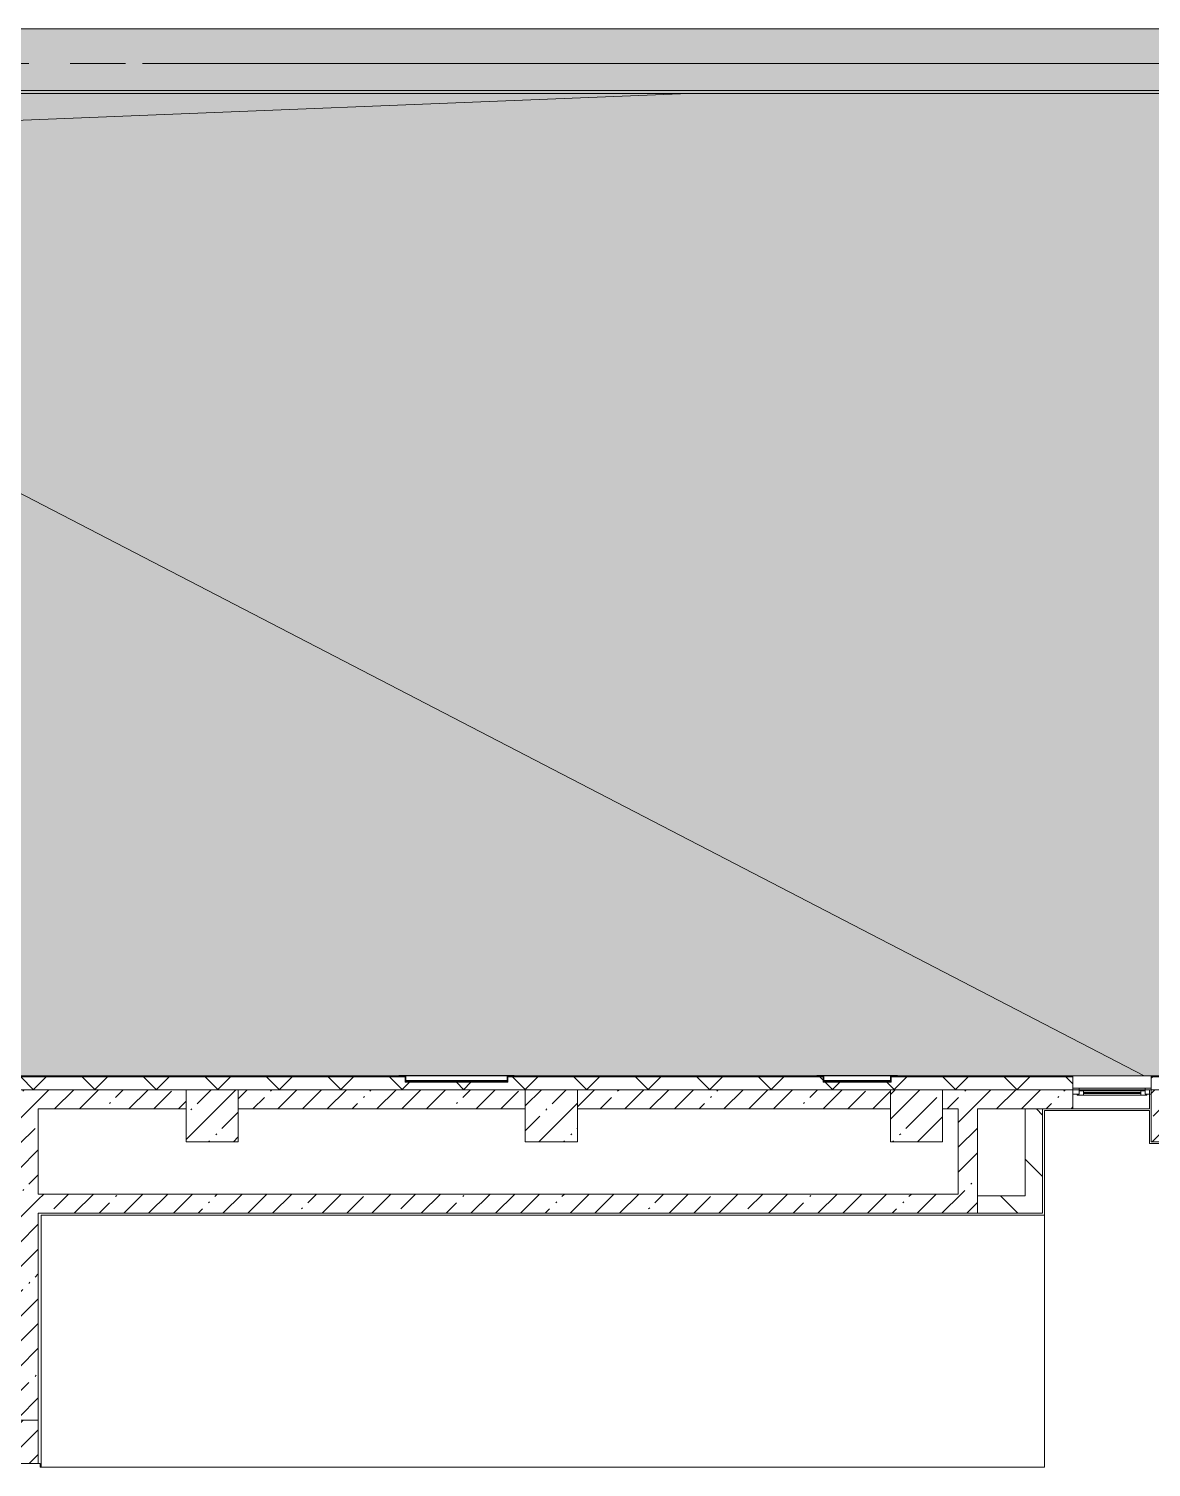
# Model space of a CAD drawing. Header units: millimetres. Extents: x 2623 to 216772, y -8553 to 29000.
# Drawn here: x 109862 to 122772, y 10859 to 27400 of the extents above; entities that cross this region are included whole.
import ezdxf

# ---------------------------------------------------------------- set-up
doc = ezdxf.new("R2010")
doc.units = ezdxf.units.MM
doc.linetypes.add('Осевая', pattern=[3175, 635, -476.25, 1587.5, -476.25])
for name, color, linetype, lineweight in [('A-DETL-2', 7, 'Continuous', 5), ('A-GENM-1', 7, 'Continuous', 5), ('A-GLAZ-1', 7, 'Continuous', 5), ('A-WALL', 7, 'Continuous', 9), ('A-WALL-3', 7, 'Continuous', 5), ('I-WALL-4', 7, 'Continuous', 5), ('S-COLS-1', 7, 'Continuous', 5), ('Оси', 7, 'Continuous', 9), ('Оси-2', 7, 'Осевая', 9)]:
    doc.layers.add(name, color=color, linetype=linetype, lineweight=lineweight)
doc.layers.add('A-DETL-GENF-6', color=7, linetype='Continuous', lineweight=9, true_color=0xc0c0c0, transparency=0.4)
for name, color, linetype, lineweight, true_color in [('A-FLOR-2', 7, 'Continuous', 5, 0xb7b7b7), ('A-FLOR-3', 7, 'Continuous', 5, 0xaaaaaa), ('A-GENM-2', 7, 'Continuous', 5, 0x737373), ('A-WALL-4', 7, 'Continuous', 5, 0x737373)]:
    doc.layers.add(name, color=color, linetype=linetype, lineweight=lineweight, true_color=true_color)
pattern_1 = [(45, (89762.2, 0), (-285.123, 285.123), []), (45, (90047.3, 0), (-285.123, 285.123), [504.031, -100.806, 16.764, -84.042])]
pattern_2 = [(135, (89762.2, 0), (-353.5534, -353.5534), [])]

# ---------------------------------------------------------------- blocks, each defined once
blk = doc.blocks.new('BSC_Колонна _Прямоугольная - 600х600-V94-3_1_2_птичка')
at = {"layer": 'S-COLS-1'}
h = blk.add_hatch(dxfattribs=at)
h.set_pattern_fill('FP_99', color=256, style=0, pattern_type=2)
h.set_pattern_definition([(45, (-26110, -14900), (-285.123, 285.123), []), (45, (-25824.88, -14900), (-285.123, 285.123), [504.031, -100.806, 16.764, -84.042])])
h.paths.add_polyline_path([(-300, -300), (300, -300), (300, 300), (-300, 300), (-300, -208)])
for p, q in [((300, 300), (-300, 300)), ((-300, 300), (-300, -300)), ((300, -300), (300, 300)), ((-300, -300), (300, -300))]:
    blk.add_line(p, q, dxfattribs=at)
blk = doc.blocks.new('парапет1 - парапет-18629556-3_1_2_птичка')
at = {"layer": 'A-GENM-1'}
blk.add_line((-2411, 27400), (33928, 27400), dxfattribs=at)
at = {"layer": 'A-GENM-2'}
for p, q in [((33219, 26691), (-1702, 26691)), ((-1665, 26654), (33182, 26654))]:
    blk.add_line(p, q, dxfattribs=at)
blk = doc.blocks.new('BSC_Колонна _Прямоугольная - 600х600-V120-3_1_2_птичка')
at = {"layer": 'S-COLS-1'}
h = blk.add_hatch(dxfattribs=at)
h.set_pattern_fill('FP_125', color=256, style=0, pattern_type=2)
h.set_pattern_definition([(45, (-33310, -14900), (-285.123, 285.123), []), (45, (-33024.88, -14900), (-285.123, 285.123), [504.031, -100.806, 16.764, -84.042])])
h.paths.add_polyline_path([(-300, -300), (300, -300), (300, 300), (-300, 300), (-300, -208)])
for p, q in [((300, 300), (-300, 300)), ((-300, 300), (-300, -300)), ((300, -300), (300, 300)), ((-300, -300), (300, -300))]:
    blk.add_line(p, q, dxfattribs=at)
blk = doc.blocks.new('BSC_Колонна _Прямоугольная - 500х500-V130-3_1_2_птичка')
at = {"layer": 'S-COLS-1'}
h = blk.add_hatch(dxfattribs=at)
h.set_pattern_fill('FP_136', color=256, style=0, pattern_type=2)
h.set_pattern_definition([(45, (-19960, -11150), (-285.123, 285.123), []), (45, (-19674.88, -11150), (-285.123, 285.123), [504.031, -100.806, 16.764, -84.042])])
h.paths.add_polyline_path([(-250, -250), (250, -250), (250, 250), (-250, 250), (-250, 71)])
for p, q in [((250, 250), (-250, 250)), ((-250, 250), (-250, -250)), ((250, -250), (250, 250)), ((-250, -250), (250, -250))]:
    blk.add_line(p, q, dxfattribs=at)
blk = doc.blocks.new('BSC_Колонна _Прямоугольная - 600х600-V131-3_1_2_птичка')
at = {"layer": 'S-COLS-1'}
h = blk.add_hatch(dxfattribs=at)
h.set_pattern_fill('FP_137', color=256, style=0, pattern_type=2)
h.set_pattern_definition([(45, (-30310, -14900), (-285.123, 285.123), []), (45, (-30024.88, -14900), (-285.123, 285.123), [504.031, -100.806, 16.764, -84.042])])
h.paths.add_polyline_path([(-300, -300), (300, -300), (300, 300), (-300, 300), (-300, -208)])
for p, q in [((300, 300), (-300, 300)), ((-300, 300), (-300, -300)), ((300, -300), (300, 300)), ((-300, -300), (300, -300))]:
    blk.add_line(p, q, dxfattribs=at)
blk = doc.blocks.new('BSC_Колонна _Прямоугольная - 600х600-V193-3_1_2_птичка')
at = {"layer": 'S-COLS-1'}
h = blk.add_hatch(dxfattribs=at)
h.set_pattern_fill('FP_158', color=256, style=0, pattern_type=2)
h.set_pattern_definition([(45, (-22210, -14900), (-285.123, 285.123), []), (45, (-21924.88, -14900), (-285.123, 285.123), [504.031, -100.806, 16.764, -84.042])])
h.paths.add_polyline_path([(-300, -300), (300, -300), (300, 300), (-300, 300)])
for p, q in [((300, 300), (-300, 300)), ((-300, 300), (-300, -300)), ((300, -300), (300, 300)), ((-300, -300), (300, -300))]:
    blk.add_line(p, q, dxfattribs=at)
blk = doc.blocks.new('120_Окно_СКБ_1Ст - 120_Окно_СКБ_1Ст_900х2500_h_-20705657-3_1_2_птичка')
at = {"layer": 'A-GLAZ-1'}
for p, q in [((-450, -127), (-450, -57)), ((-450, -57), (-380, -57)), ((450, -57), (-450, -57)), ((-380, -127), (-450, -127)), ((-450, -127), (-400, -127)), ((-380, -127), (-400, -127)), ((-400, -127), (-400, -137)), ((-400, -137), (400, -137)), ((400, -137), (-400, -137)), ((-380, -57), (-380, -127)), ((380, -87), (-380, -87)), ((-380, -87), (-380, -127)), ((-330, -137), (-330, -87)), ((-330, -107), (330, -107)), ((330, -117), (-330, -117)), ((330, -137), (330, -87)), ((380, -127), (380, -57)), ((380, -57), (450, -57)), ((380, -127), (380, -87)), ((450, -127), (380, -127)), ((400, -127), (380, -127)), ((400, -127), (450, -127)), ((400, -137), (400, -127)), ((450, -57), (450, -127))]:
    blk.add_line(p, q, dxfattribs=at)
blk = doc.blocks.new('Уголок вложенный - Уголок вложенный-23831105-3_1_2_птичка')
at = {"layer": 'A-GENM-1'}
for p, q in [((29237, 15288), (29237, 15349)), ((29244, 15285), (29240, 15285)), ((29244, 15358), (29244, 15285))]:
    blk.add_line(p, q, dxfattribs=at)
at = {"layer": 'A-GENM-1', "flags": 128}
for points in [[(29237, 15349), (29237, 15351), (29236, 15353), (29235, 15355), (29234, 15356), (29232, 15357), (29230, 15358), (29228, 15358)], [(29240, 15285), (29239, 15285), (29239, 15285), (29238, 15286), (29238, 15286), (29237, 15287), (29237, 15287), (29237, 15288)]]:
    blk.add_lwpolyline(points, dxfattribs=at)
at = {"layer": 'A-GENM-2'}
for p, q in [((29164, 15365), (29244, 15365)), ((29164, 15361), (29164, 15365)), ((29228, 15358), (29167, 15358)), ((29244, 15365), (29244, 15358))]:
    blk.add_line(p, q, dxfattribs=at)
at = {"layer": 'A-GENM-2', "flags": 128}
blk.add_lwpolyline([(29167, 15358), (29166, 15358), (29166, 15358), (29165, 15359), (29165, 15359), (29164, 15360), (29164, 15360), (29164, 15361)], dxfattribs=at)
blk = doc.blocks.new('Уголок вложенный - Уголок вложенный-V209-3_1_2_птичка')
at = {"layer": 'A-GENM-1'}
for p, q in [((30010, 15285), (30010, 15358)), ((30014, 15285), (30010, 15285)), ((30017, 15349), (30017, 15288))]:
    blk.add_line(p, q, dxfattribs=at)
at = {"layer": 'A-GENM-1', "flags": 128}
for points in [[(30017, 15288), (30017, 15287), (30017, 15287), (30016, 15286), (30016, 15286), (30015, 15285), (30015, 15285), (30014, 15285)], [(30026, 15358), (30024, 15358), (30022, 15357), (30020, 15356), (30019, 15355), (30018, 15353), (30017, 15351), (30017, 15349)]]:
    blk.add_lwpolyline(points, dxfattribs=at)
at = {"layer": 'A-GENM-2'}
for p, q in [((30010, 15365), (30090, 15365)), ((30010, 15358), (30010, 15365)), ((30087, 15358), (30026, 15358)), ((30090, 15365), (30090, 15361))]:
    blk.add_line(p, q, dxfattribs=at)
at = {"layer": 'A-GENM-2', "flags": 128}
blk.add_lwpolyline([(30090, 15361), (30090, 15360), (30090, 15360), (30089, 15359), (30089, 15359), (30088, 15358), (30088, 15358), (30087, 15358)], dxfattribs=at)
blk = doc.blocks.new('Уголок вложенный - Уголок вложенный-V210-3_1_2_птичка')
at = {"layer": 'A-GENM-1'}
blk.add_line((30010, 15285), (29244, 15285), dxfattribs=at)
at = {"layer": 'A-GENM-1', "flags": 128}
for points in [[(29237, 15349), (29237, 15351), (29236, 15353), (29235, 15355), (29234, 15356), (29232, 15357), (29230, 15358), (29228, 15358)], [(30026, 15358), (30024, 15358), (30022, 15357), (30020, 15356), (30019, 15355), (30018, 15353), (30017, 15351), (30017, 15349)]]:
    blk.add_lwpolyline(points, dxfattribs=at)
at = {"layer": 'A-GENM-2'}
blk.add_line((29244, 15365), (30010, 15365), dxfattribs=at)
blk = doc.blocks.new('Полоса с поворотом - Полоса с поворотом-23831239-3_1_2_птичка')
at = {"layer": 'A-GENM-1'}
for p, q in [((25603, 15306), (24437, 15306)), ((24437, 15298), (25603, 15298))]:
    blk.add_line(p, q, dxfattribs=at)
at = {"layer": 'A-GENM-2'}
blk.add_line((24437, 15363), (25603, 15363), dxfattribs=at)
blk = doc.blocks.new('Уголок вложенный - Уголок вложенный-23831240-3_1_2_птичка')
at = {"layer": 'A-GENM-1'}
blk.add_line((25603, 15285), (24437, 15285), dxfattribs=at)
at = {"layer": 'A-GENM-1', "flags": 128}
for points in [[(24430, 15349), (24430, 15351), (24429, 15353), (24428, 15355), (24427, 15356), (24425, 15357), (24423, 15358), (24421, 15358)], [(25619, 15358), (25617, 15358), (25615, 15357), (25614, 15356), (25612, 15355), (25611, 15353), (25610, 15351), (25610, 15349)]]:
    blk.add_lwpolyline(points, dxfattribs=at)
at = {"layer": 'A-GENM-2'}
blk.add_line((24437, 15365), (25603, 15365), dxfattribs=at)
blk = doc.blocks.new('Полоса с поворотом - Полоса с поворотом-23831104-3_1_2_птичка')
at = {"layer": 'A-GENM-1'}
for p, q in [((19783, 15306), (19017, 15306)), ((19017, 15298), (19783, 15298))]:
    blk.add_line(p, q, dxfattribs=at)
at = {"layer": 'A-GENM-2'}
blk.add_line((19017, 15363), (19783, 15363), dxfattribs=at)

msp = doc.modelspace()

# ---------------------------------------------------------------- hatches: boundary and pattern name
at = {"layer": 'A-DETL-GENF-6'}
msp.add_hatch(color=256, dxfattribs=at).paths.add_polyline_path([(88834.4, 14774.9), (89494.2, 14774.9), (89494.2, 15358), (128522.2, 15358), (128522.2, 23888.3), (123690.3, 23888.3), (123690.3, 27398.1), (87353.1, 27398.1), (87353.1, 14774.9), (88368.3, 14774.9)])
at = {"layer": 'A-WALL-3'}
h = msp.add_hatch(dxfattribs=at)
h.set_pattern_fill('FP_105', color=256, style=0, pattern_type=2)
h.set_pattern_definition([(45, (89762.2, 0), (-353.5534, 353.5534), []), (135, (89762.2, 0), (-353.5534, -353.5534), [])])
h.paths.add_polyline_path([(116800.6, 15200), (121872.2, 15200), (121872.2, 15350), (119779.2, 15349), (119779.2, 15288), (119772.2, 15285), (118999.2, 15288), (118999.2, 15350), (115372.4, 15349), (115372.4, 15288), (115365.4, 15285), (114192.4, 15288), (114192.4, 15350), (109552.2, 15349), (109552.2, 15288), (109545.2, 15285), (108772.2, 15288), (108772.2, 15350), (104545.2, 15349), (104545.2, 15288), (104538.2, 15285), (104365.2, 15288), (104365, 15350), (102622.2, 15350), (102622.2, 15200), (116172.2, 15200)])
h.paths.add_polyline_path([(128072.3, 15200), (128072.3, 15350), (127572.2, 15350), (127572.2, 15200), (127987, 15200)])
h.paths.add_polyline_path([(124422.2, 15200), (125172.2, 15200), (125172.2, 15350), (124422.2, 15350)])
h.paths.add_polyline_path([(123372.2, 15200), (123522.2, 15200), (123522.2, 15350), (123372.2, 15350), (123372.2, 15270.2)])
h.paths.add_polyline_path([(98922.2, 15200), (99522.2, 15200), (99522.2, 15350), (98922.2, 15350)])
h.paths.add_polyline_path([(96292.1, 15200), (96522.2, 15200), (96522.2, 15350), (89802.2, 15350), (89802.2, 15293), (89652.2, 15293), (89652.2, 15200), (95922.2, 15200)])
h.paths.add_polyline_path([(98022.2, 15200), (98022.2, 15350), (97422.2, 15350), (97422.2, 15200)])
h.paths.add_polyline_path([(122772.2, 15200), (123002.2, 15200), (122997.2, 15350), (122772.2, 15350), (122772.2, 15270.2)])
at = {"layer": 'I-WALL-4'}
h = msp.add_hatch(dxfattribs=at)
h.set_pattern_fill('FP_101', color=256, style=0, pattern_type=2)
h.set_pattern_definition(pattern_1)
h.paths.add_polyline_path([(121872.2, 14980), (121872.2, 15200), (120372.2, 15200), (120372.2, 14980), (121523.4, 14980)])
h.paths.add_polyline_path([(104572.2, 14980), (107872.4, 14980), (107872.4, 15200), (104072.2, 15200), (104072.2, 14980)])
h.paths.add_polyline_path([(119772.2, 14980), (119772.2, 15200), (116172.2, 15200), (116172.2, 14980), (119597.2, 14980)])
h.paths.add_polyline_path([(115572.2, 14980), (115572.2, 15200), (112272.2, 15200), (112272.2, 14980), (114936.1, 14980)])
h.paths.add_polyline_path([(108472.4, 14980), (111672.2, 14980), (111672.2, 15200), (108472.4, 15200)])
h = msp.add_hatch(dxfattribs=at)
h.set_pattern_fill('FP_101', color=256, style=0, pattern_type=2)
h.set_pattern_definition(pattern_1)
h.paths.add_polyline_path([(109972.2, 11400), (109972.2, 14980), (109752.2, 14980), (109752.2, 11400)])
h = msp.add_hatch(dxfattribs=at)
h.set_pattern_fill('FP_101', color=256, style=0, pattern_type=2)
h.set_pattern_definition(pattern_1)
h.paths.add_polyline_path([(120772.2, 14000), (120772.2, 14980), (120552.2, 14980), (120552.2, 14000)])
h = msp.add_hatch(dxfattribs=at)
h.set_pattern_fill('FP_104', color=256, style=0, pattern_type=2)
h.set_pattern_definition(pattern_2)
h.paths.add_polyline_path([(121523.4, 13980), (121523.4, 14980), (121323.4, 14980), (121323.4, 13980)])
h = msp.add_hatch(dxfattribs=at)
h.set_pattern_fill('FP_101', color=256, style=0, pattern_type=2)
h.set_pattern_definition(pattern_1)
h.paths.add_polyline_path([(120772.2, 13780), (120772.2, 14000), (109972.2, 14000), (109972.2, 13780), (120529.4, 13780)])
h = msp.add_hatch(dxfattribs=at)
h.set_pattern_fill('FP_104', color=256, style=0, pattern_type=2)
h.set_pattern_definition(pattern_2)
h.paths.add_polyline_path([(120772.2, 13780), (121523.4, 13780), (121523.4, 13980), (120772.2, 13980)])

# ---------------------------------------------------------------- linework, layer by layer
at = {"layer": 'A-DETL-2'}
for p, q in [((123690.3, 27398.1), (87353.1, 27398.1)), ((89494.2, 15358), (128072.3, 15358))]:
    msp.add_line(p, q, dxfattribs=at)
at = {"layer": 'A-FLOR-2'}
for p, q in [((117358.6, 26653.6), (104322.2, 26130)), ((122690.4, 15358), (104322.2, 24880))]:
    msp.add_line(p, q, dxfattribs=at)
at = {"layer": 'A-FLOR-3'}
for p, q in [((122752.2, 14960), (121543.4, 14960)), ((121543.4, 14960), (121543.4, 10859)), ((122752.2, 14580), (122752.2, 14960)), ((123392.2, 14580), (122752.2, 14580)), ((121544.4, 13759), (110004.4, 13759)), ((110004.4, 13759), (110004.4, 10859)), ((121544.4, 10859), (121544.4, 13759)), ((109993.2, 10900), (109972.2, 10900)), ((109993.2, 10859), (109993.2, 10900)), ((109993.2, 10859), (121544.4, 10859))]:
    msp.add_line(p, q, dxfattribs=at)
at = {"layer": 'A-WALL'}
for p, q in [((114194.2, 15353), (109550.4, 15353)), ((114192.9, 15350), (109551.8, 15350)), ((119000.9, 15353), (115370.7, 15353)), ((118999.6, 15350), (115372, 15350)), ((121872.2, 15353), (119777.4, 15353)), ((121872.2, 15350), (119778.8, 15350)), ((122995.2, 15353), (122772.2, 15353)), ((123002.2, 15350), (122772.2, 15350)), ((111672.2, 15200), (108472.4, 15200)), ((115572.2, 15200), (112272.2, 15200)), ((119772.2, 15200), (116172.2, 15200)), ((121872.2, 15200), (120372.2, 15200)), ((121523.4, 14980), (121323.4, 14980))]:
    msp.add_line(p, q, dxfattribs=at)
at = {"layer": 'A-WALL-3'}
for p, q in [((121872.2, 15200), (121872.2, 15358)), ((122772.2, 15358), (122772.2, 15200)), ((104072.2, 15200), (111672.2, 15200)), ((112272.2, 15200), (115572.2, 15200)), ((116172.2, 15200), (119772.2, 15200)), ((120372.2, 15200), (122772.2, 15200))]:
    msp.add_line(p, q, dxfattribs=at)
at = {"layer": 'A-WALL-4'}
for p, q in [((114122.4, 15358), (109622.2, 15358)), ((114196.4, 15358), (114183.4, 15358)), ((115381.4, 15358), (115368.5, 15358)), ((118929.2, 15358), (115442.4, 15358)), ((119003.1, 15358), (118990.2, 15358)), ((119788.2, 15358), (119775.3, 15358)), ((122995.2, 15358), (119849.2, 15358))]:
    msp.add_line(p, q, dxfattribs=at)
at = {"layer": 'I-WALL-4'}
for p, q in [((121872.2, 14980), (121872.2, 15200)), ((122752.2, 14980), (122752.2, 15200)), ((109972.2, 14000), (109972.2, 14980)), ((109972.2, 14980), (111672.2, 14980)), ((112272.2, 14980), (115572.2, 14980)), ((116172.2, 14980), (119772.2, 14980)), ((120372.2, 14980), (120552.2, 14980)), ((120552.2, 14980), (120552.2, 14000)), ((120772.2, 14980), (121323.4, 14980)), ((120772.2, 13780), (120772.2, 14980)), ((121323.4, 14980), (121323.4, 13980)), ((121523.4, 13780), (121523.4, 14980)), ((122752.2, 14980), (121523.4, 14980)), ((120552.2, 14000), (109972.2, 14000)), ((121323.4, 13980), (120772.2, 13980)), ((109972.2, 11400), (109972.2, 13780)), ((109972.2, 13780), (121523.4, 13780))]:
    msp.add_line(p, q, dxfattribs=at)
at = {"layer": 'Оси'}
msp.add_line((111172.2, 27000), (123672.2, 27000), dxfattribs=at)
at = {"layer": 'Оси-2'}
msp.add_line((97637.9, 27000), (111172.2, 27000), dxfattribs=at)

# ---------------------------------------------------------------- block references
at = {"layer": 'A-GENM-1'}
for name, p in [('парапет1 - парапет-18629556-3_1_2_птичка', (89762.2, 0)), ('Уголок вложенный - Уголок вложенный-23831105-3_1_2_птичка', (84955.4, 0)), ('Уголок вложенный - Уголок вложенный-23831240-3_1_2_птичка', (89762.2, 0)), ('Уголок вложенный - Уголок вложенный-V209-3_1_2_птичка', (85355.4, 0)), ('Уголок вложенный - Уголок вложенный-23831105-3_1_2_птичка', (89762.2, 0)), ('Уголок вложенный - Уголок вложенный-V210-3_1_2_птичка', (89762.2, 0)), ('Уголок вложенный - Уголок вложенный-V209-3_1_2_птичка', (89762.2, 0))]:
    msp.add_blockref(name, p, dxfattribs=at)
at = {"layer": 'A-GENM-2'}
for name, p in [('Полоса с поворотом - Полоса с поворотом-23831239-3_1_2_птичка', (89762.2, 0)), ('Полоса с поворотом - Полоса с поворотом-23831104-3_1_2_птичка', (99989.2, 0))]:
    msp.add_blockref(name, p, dxfattribs=at)
at = {"layer": 'A-GLAZ-1'}
msp.add_blockref('120_Окно_СКБ_1Ст - 120_Окно_СКБ_1Ст_900х2500_h_-20705657-3_1_2_птичка', (122322.2, 15275), dxfattribs=at)
at = {"layer": 'S-COLS-1'}
for name, p in [('BSC_Колонна _Прямоугольная - 600х600-V193-3_1_2_птичка', (111972.2, 14900)), ('BSC_Колонна _Прямоугольная - 600х600-V94-3_1_2_птичка', (115872.2, 14900)), ('BSC_Колонна _Прямоугольная - 600х600-V131-3_1_2_птичка', (120072.2, 14900)), ('BSC_Колонна _Прямоугольная - 600х600-V120-3_1_2_птичка', (123072.2, 14900)), ('BSC_Колонна _Прямоугольная - 500х500-V130-3_1_2_птичка', (109722.2, 11150))]:
    msp.add_blockref(name, p, dxfattribs=at)

doc.saveas('drawing.dxf')
